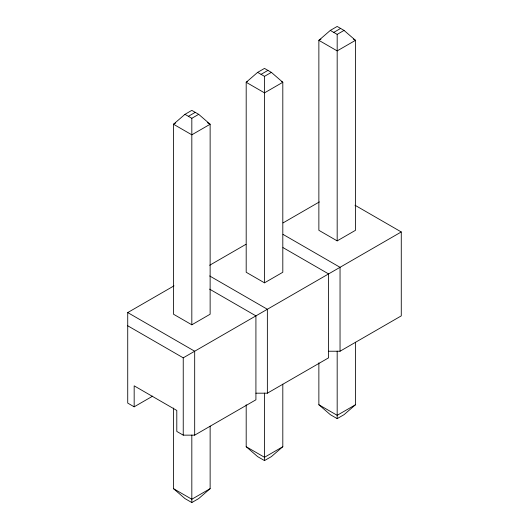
<?xml version="1.0" encoding="UTF-8"?>
<svg xmlns="http://www.w3.org/2000/svg" width="529" height="529" viewBox="0 0 529 529"><rect width="100%" height="100%" fill="white"/><g stroke="black" fill="none" stroke-linecap="round" stroke-linejoin="round"><path stroke-width="0.79" d="M184.958 114.337L173.512 124.249L173.512 314.226L191.822 324.799L210.132 314.226L210.132 124.249L198.692 114.337L191.822 110.369L184.958 114.337L191.822 118.298L198.692 114.337M257.63 72.374L246.19 82.286L246.19 272.263L264.5 282.836L282.81 272.263L282.81 82.286L271.37 72.374L264.5 68.413L257.63 72.374L264.5 76.341L271.37 72.374M330.308 30.418L318.868 40.33L318.868 230.307L337.178 240.88L355.488 230.307L355.488 40.33L344.042 30.418L337.178 26.45L330.308 30.418L337.178 34.378L344.042 30.418M210.132 426.136L210.132 488.67L198.692 498.582L191.822 502.55L184.958 498.582L173.512 488.67L173.512 408.038M282.81 384.18L282.81 446.714L271.37 456.626L264.5 460.587L257.63 456.626L246.19 446.714L246.19 404.751M355.488 342.217L355.488 404.751L344.042 414.663L337.178 418.631L330.308 414.663L318.868 404.751L318.868 362.788M175.621 123.026L173.512 124.249L191.822 134.816L210.132 124.249L207.315 122.622M247.598 81.473L246.19 82.286L264.5 92.859L282.81 82.286L281.402 81.473M320.977 39.106L318.868 40.33L337.178 50.896L355.488 40.33L353.379 39.106M188.39 116.314L195.254 112.353M261.068 74.358L267.932 70.39M333.746 32.395L340.61 28.434M152.696 396.122L134.168 406.821L127.727 403.098L127.727 312.573L174.008 285.852M209.663 265.267L245.972 244.305M283.055 222.901L319.364 201.933M127.727 325.785L183.239 357.835L401.273 231.953L401.273 315.879L340.041 351.23L328.595 351.23M134.168 406.821L134.168 385.839L176.798 410.451L176.798 431.433L183.239 435.149L194.685 435.149L255.917 399.798L255.917 315.879L209.616 289.145M255.917 393.186L267.363 393.186L328.595 357.835L328.595 273.916L283.008 247.598M210.132 488.67L191.822 499.244L173.512 488.67M282.81 446.714L264.5 457.287L246.19 446.714M355.488 404.751L337.178 415.325L318.868 404.751M354.972 205.226L401.273 231.96M283.055 234.413L340.041 267.31L340.041 351.23M209.669 275.959L267.363 309.267L267.363 393.186M127.727 312.573L194.685 351.23L194.685 435.149M337.178 34.378L337.178 240.88M337.178 351.144L337.178 418.631M264.5 76.341L264.5 282.836M264.5 393.107L264.5 460.587M191.822 118.298L191.822 324.799M191.822 435.063L191.822 502.55M183.239 357.835L183.239 435.149"/></g></svg>
